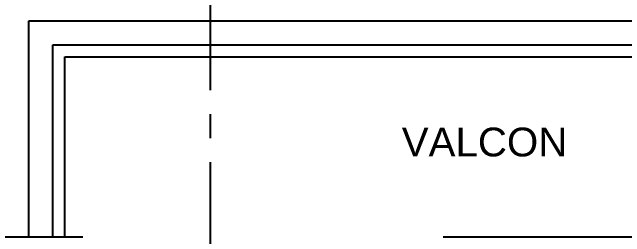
# Model space of a CAD drawing. Header units: inches. Extents: x -9 to 337, y -247 to 209.
# Drawn here: x 60.857 to 63.407, y 56.253 to 57.19 of the extents above; entities that cross this region are included whole.
import ezdxf

# ---------------------------------------------------------------- set-up
doc = ezdxf.new("R2010")
doc.units = ezdxf.units.IN
doc.header["$MEASUREMENT"] = 0
doc.linetypes.add('CENTER2', pattern=[1.125, 0.75, -0.125, 0.125, -0.125])
doc.styles.get("Standard").update_dxf_attribs({"font": 'arial.ttf'})

msp = doc.modelspace()

# ---------------------------------------------------------------- linework, layer by layer
at = {"color": 8}
for p, q in [((60.9263, 57.1534), (64.7763, 57.1534)), ((60.9263, 56.2534), (60.9263, 57.1534)), ((61.0263, 57.0534), (64.7763, 57.0534)), ((61.0263, 56.2534), (61.0263, 57.0534)), ((61.0763, 57.0034), (64.7763, 57.0034)), ((61.0763, 56.2534), (61.0763, 57.0034))]:
    msp.add_line(p, q, dxfattribs=at)
at = {"color": 4}
for p, q in [((60.0263, 56.2534), (61.1513, 56.2534)), ((62.6513, 56.2534), (63.7763, 56.2534))]:
    msp.add_line(p, q, dxfattribs=at)
at = {"color": 5, "linetype": 'CENTER2', "ltscale": 0.5}
msp.add_lwpolyline([(63.2084, 57.915), (61.6805, 57.915), (61.6805, 43.0446), (63.2084, 43.0446)], dxfattribs=at)

# ---------------------------------------------------------------- texts
at = {"color": 2, "insert": (62.3586, 56.7085), "char_height": 0.12, "attachment_point": 1}
msp.add_mtext('\\pxi-3,l4,t4;VALCON', dxfattribs=at)

doc.saveas('drawing.dxf')
